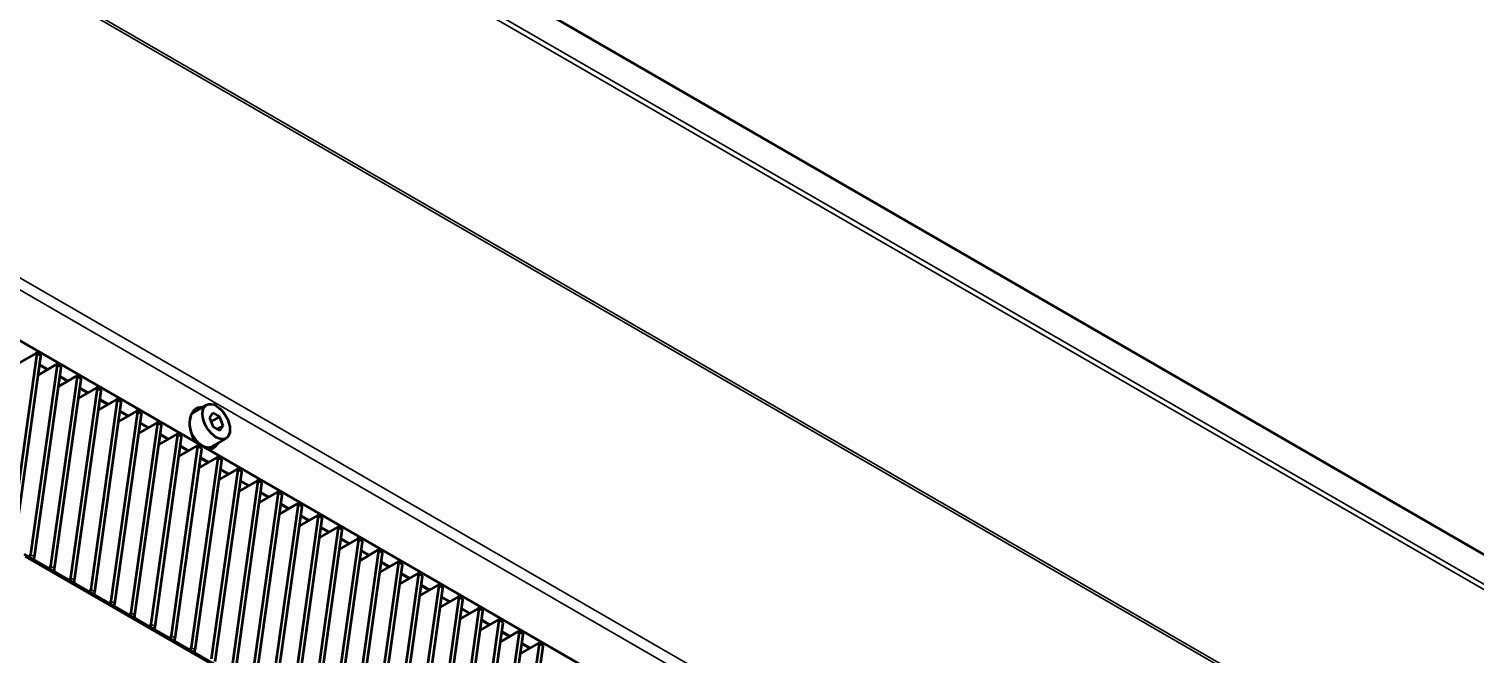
# Model space of a CAD drawing. Header units: millimetres. Extents: x 100 to 5488, y 100 to 4218.
# Drawn here: x 753.2 to 1007.7, y 1023.9 to 1133.9 of the extents above; entities that cross this region are included whole.
import ezdxf

# ---------------------------------------------------------------- set-up
doc = ezdxf.new("R2010")
doc.units = ezdxf.units.MM
doc.header["$LTSCALE"] = 20
doc.layers.add('Visible (ANSI)', color=7, linetype='Continuous', lineweight=50)
doc.layers.add('Visible Narrow (ANSI)', color=7, linetype='Continuous', lineweight=35)

msp = doc.modelspace()

# ---------------------------------------------------------------- linework, layer by layer
at = {"layer": 'Visible (ANSI)'}
for p, q in [((446.562, 1366.278), (1119.728, 977.626)), ((667.943, 1127.322), (782.711, 1061.06)), ((754.561, 1076.749), (749.887, 1043.437)), ((754.422, 1076.86), (751.263, 1075.036)), ((754.522, 1076.87), (755.229, 1076.461)), ((750.594, 1043.029), (755.268, 1076.34)), ((758.097, 1074.707), (753.422, 1041.396)), ((754.129, 1040.988), (758.804, 1074.299)), ((757.958, 1074.819), (754.799, 1072.995)), ((756.5, 1073.977), (755.054, 1074.812)), ((758.058, 1074.828), (758.765, 1074.42)), ((761.632, 1072.666), (756.958, 1039.355)), ((757.665, 1038.946), (762.34, 1072.258)), ((761.493, 1072.777), (758.335, 1070.954)), ((760.036, 1071.936), (758.59, 1072.771)), ((761.593, 1072.787), (762.3, 1072.379)), ((765.168, 1070.625), (760.493, 1037.313)), ((761.2, 1036.905), (765.875, 1070.217)), ((765.029, 1070.736), (761.87, 1068.912)), ((763.571, 1069.895), (762.125, 1070.729)), ((765.129, 1070.746), (765.836, 1070.338)), ((768.703, 1068.584), (764.029, 1035.272)), ((764.736, 1034.864), (769.411, 1068.175)), ((768.564, 1068.695), (765.406, 1066.871)), ((767.107, 1067.853), (765.661, 1068.688)), ((772.239, 1066.542), (767.564, 1033.231)), ((768.664, 1068.705), (769.371, 1068.297)), ((772.1, 1066.654), (768.941, 1064.83)), ((770.642, 1065.812), (769.196, 1066.647)), ((772.2, 1066.664), (772.907, 1066.255)), ((784.428, 1067.736), (781.953, 1066.307)), ((768.271, 1032.823), (772.946, 1066.134)), ((775.775, 1064.501), (771.1, 1031.19)), ((771.807, 1030.781), (776.482, 1064.093)), ((775.635, 1064.612), (772.477, 1062.789)), ((774.178, 1063.771), (772.732, 1064.606)), ((775.735, 1064.622), (776.442, 1064.214)), ((785.515, 1066.37), (784.903, 1065.499)), ((784.903, 1065.499), (785.515, 1063.92)), ((785.187, 1064.766), (786.74, 1065.663)), ((785.515, 1066.37), (786.74, 1065.663)), ((786.74, 1063.213), (785.515, 1063.92)), ((786.292, 1063.472), (787.353, 1064.084)), ((787.353, 1064.084), (786.74, 1065.663)), ((786.74, 1063.213), (787.353, 1064.084)), ((779.31, 1062.46), (774.635, 1029.148)), ((775.343, 1028.74), (780.017, 1062.052)), ((779.171, 1062.571), (776.012, 1060.748)), ((777.713, 1061.73), (776.267, 1062.564)), ((779.271, 1062.581), (779.978, 1062.173)), ((787.828, 1061.847), (785.353, 1060.418)), ((782.846, 1060.419), (778.171, 1027.107)), ((778.878, 1026.699), (783.553, 1060.01)), ((782.706, 1060.53), (779.548, 1058.706)), ((781.249, 1059.688), (779.803, 1060.523)), ((782.71, 1061.049), (784.595, 1059.961)), ((782.806, 1060.54), (783.513, 1060.132)), ((784.615, 1059.961), (899.384, 993.699)), ((786.381, 1058.377), (781.707, 1025.066)), ((782.414, 1024.658), (787.088, 1057.969)), ((786.242, 1058.489), (783.083, 1056.665)), ((784.784, 1057.647), (783.338, 1058.482)), ((789.917, 1056.336), (785.242, 1023.025)), ((786.342, 1058.499), (787.049, 1058.09)), ((789.777, 1056.447), (786.619, 1054.624)), ((788.32, 1055.606), (786.874, 1056.441)), ((789.877, 1056.457), (790.585, 1056.049)), ((785.949, 1022.616), (790.624, 1055.928)), ((793.452, 1054.295), (788.778, 1020.983)), ((789.485, 1020.575), (794.159, 1053.887)), ((793.313, 1054.406), (790.154, 1052.583)), ((791.855, 1053.565), (790.409, 1054.399)), ((793.413, 1054.416), (794.12, 1054.008)), ((796.988, 1052.254), (792.313, 1018.942)), ((793.02, 1018.534), (797.695, 1051.845)), ((796.848, 1052.365), (793.69, 1050.541)), ((795.391, 1051.523), (793.945, 1052.358)), ((796.948, 1052.375), (797.656, 1051.967)), ((800.523, 1050.212), (795.849, 1016.901)), ((796.556, 1016.493), (801.23, 1049.804)), ((800.384, 1050.324), (797.225, 1048.5)), ((798.926, 1049.482), (797.48, 1050.317)), ((800.484, 1050.334), (801.191, 1049.925)), ((804.059, 1048.171), (799.384, 1014.86)), ((800.091, 1014.452), (804.766, 1047.763)), ((803.92, 1048.282), (800.761, 1046.459)), ((802.462, 1047.441), (801.016, 1048.276)), ((807.594, 1046.13), (802.92, 1012.819)), ((804.02, 1048.292), (804.727, 1047.884)), ((807.455, 1046.241), (804.296, 1044.418)), ((805.997, 1045.4), (804.551, 1046.234)), ((807.555, 1046.251), (808.262, 1045.843)), ((803.627, 1012.41), (808.301, 1045.722)), ((811.13, 1044.089), (806.455, 1010.777)), ((807.162, 1010.369), (811.837, 1043.68)), ((810.991, 1044.2), (807.832, 1042.376)), ((809.533, 1043.358), (808.087, 1044.193)), ((811.091, 1044.21), (811.798, 1043.802)), ((837.648, 992.219), (752.295, 1041.498)), ((814.665, 1042.047), (809.991, 1008.736)), ((810.698, 1008.328), (815.373, 1041.639)), ((814.526, 1042.159), (811.368, 1040.335)), ((813.069, 1041.317), (811.623, 1042.152)), ((814.626, 1042.169), (815.333, 1041.76)), ((818.201, 1040.006), (813.526, 1006.695)), ((814.233, 1006.287), (818.908, 1039.598)), ((818.062, 1040.117), (814.903, 1038.294)), ((816.604, 1039.276), (815.158, 1040.111)), ((818.162, 1040.127), (818.869, 1039.719)), ((821.737, 1037.965), (817.062, 1004.654)), ((817.769, 1004.245), (822.444, 1037.557)), ((821.597, 1038.076), (818.439, 1036.253)), ((820.14, 1037.235), (818.694, 1038.07)), ((825.272, 1035.924), (820.597, 1002.612)), ((821.697, 1038.086), (822.404, 1037.678)), ((825.133, 1036.035), (821.974, 1034.211)), ((823.675, 1035.193), (822.229, 1036.028)), ((825.233, 1036.045), (825.94, 1035.637)), ((821.304, 1002.204), (825.979, 1035.516)), ((828.808, 1033.883), (824.133, 1000.571)), ((824.84, 1000.163), (829.515, 1033.474)), ((828.668, 1033.994), (825.51, 1032.17)), ((827.211, 1033.152), (825.765, 1033.987)), ((828.768, 1034.004), (829.475, 1033.595)), ((832.343, 1031.841), (827.668, 998.53)), ((828.376, 998.122), (833.05, 1031.433)), ((832.204, 1031.953), (829.045, 1030.129)), ((830.746, 1031.111), (829.3, 1031.946)), ((832.304, 1031.962), (833.011, 1031.554)), ((835.879, 1029.8), (831.204, 996.489)), ((831.911, 996.08), (836.586, 1029.392)), ((835.739, 1029.911), (832.581, 1028.088)), ((834.282, 1029.07), (832.836, 1029.905)), ((835.839, 1029.921), (836.546, 1029.513)), ((839.414, 1027.759), (834.74, 994.447)), ((835.447, 994.039), (840.121, 1027.351)), ((839.275, 1027.87), (836.116, 1026.046)), ((837.817, 1027.028), (836.371, 1027.863)), ((842.95, 1025.718), (838.275, 992.406)), ((839.375, 1027.88), (840.082, 1027.472)), ((842.81, 1025.829), (839.652, 1024.005)), ((841.353, 1024.987), (839.907, 1025.822)), ((842.91, 1025.839), (843.618, 1025.43)), ((838.982, 991.998), (843.657, 1025.309))]:
    msp.add_line(p, q, dxfattribs=at)
for centre, major_axis, ratio, start_param, end_param in [((754.422, 1076.697), (0.1, 0.173), 0.5773503, 5.3232542, 7.0685835), ((755.129, 1076.288), (0.1, 0.173), 0.5773503, 5.3232542, 6.2831853), ((757.958, 1074.655), (0.1, 0.173), 0.5773503, 5.3232542, 7.0685835), ((758.665, 1074.247), (0.1, 0.173), 0.5773503, 5.3232542, 6.2831853), ((761.493, 1072.614), (0.1, 0.173), 0.5773503, 5.3232542, 7.0685835), ((762.2, 1072.206), (0.1, 0.173), 0.5773503, 5.3232542, 6.2831853), ((765.029, 1070.573), (0.1, 0.173), 0.5773503, 5.3232542, 7.0685835), ((765.736, 1070.165), (0.1, 0.173), 0.5773503, 5.3232542, 6.2831853), ((768.564, 1068.532), (0.1, 0.173), 0.5773503, 5.3232542, 7.0685835), ((769.271, 1068.123), (0.1, 0.173), 0.5773503, 5.3232542, 6.2831853), ((772.1, 1066.49), (0.1, 0.173), 0.5773503, 5.3232542, 7.0685835), ((784.1, 1063.621), (-1.261, 3.569), 0.6665317, 5.9710489, 8.3955177), ((783.653, 1063.363), (-1.875, 3.248), 0.5773503, 5.847703, 6.0929978), ((772.807, 1066.082), (0.1, 0.173), 0.5773503, 5.3232542, 6.2831853), ((775.635, 1064.449), (0.1, 0.173), 0.5773503, 5.3232542, 7.0685835), ((776.342, 1064.041), (0.1, 0.173), 0.5773503, 5.3232542, 6.2831853), ((783.653, 1063.363), (-1.7, 2.944), 0.5773503, 0, 0.1313564), ((779.171, 1062.408), (0.1, 0.173), 0.5773503, 5.3232542, 7.0685835), ((779.878, 1062), (0.1, 0.173), 0.5773503, 5.3232542, 6.2831853), ((783.653, 1063.363), (1.7, -2.944), 0.5773503, 4.5215651, 6.2831853), ((783.653, 1063.363), (1.875, -3.248), 0.5773503, 5.1305791, 5.1341333), ((782.706, 1060.367), (0.1, 0.173), 0.5773503, 5.3232542, 7.0685835), ((783.413, 1059.958), (0.1, 0.173), 0.5773503, 5.3232542, 6.2831853), ((783.653, 1063.363), (1.875, -3.248), 0.5773503, 5.861441, 5.8649952), ((784.1, 1063.621), (-1.261, 3.569), 0.6665317, 2.8467484, 3.7004209), ((783.653, 1063.363), (1.875, -3.248), 0.5773503, 0.0284998, 0.4354824), ((786.242, 1058.325), (0.1, 0.173), 0.5773503, 5.3232542, 7.0685835), ((786.949, 1057.917), (0.1, 0.173), 0.5773503, 5.3232542, 6.2831853), ((789.777, 1056.284), (0.1, 0.173), 0.5773503, 5.3232542, 7.0685835), ((790.485, 1055.876), (0.1, 0.173), 0.5773503, 5.3232542, 6.2831853), ((793.313, 1054.243), (0.1, 0.173), 0.5773503, 5.3232542, 7.0685835), ((794.02, 1053.835), (0.1, 0.173), 0.5773503, 5.3232542, 6.2831853), ((796.848, 1052.202), (0.1, 0.173), 0.5773503, 5.3232542, 7.0685835), ((797.556, 1051.793), (0.1, 0.173), 0.5773503, 5.3232542, 6.2831853), ((800.384, 1050.16), (0.1, 0.173), 0.5773503, 5.3232542, 7.0685835), ((801.091, 1049.752), (0.1, 0.173), 0.5773503, 5.3232542, 6.2831853), ((803.92, 1048.119), (0.1, 0.173), 0.5773503, 5.3232542, 7.0685835), ((804.627, 1047.711), (0.1, 0.173), 0.5773503, 5.3232542, 6.2831853), ((807.455, 1046.078), (0.1, 0.173), 0.5773503, 5.3232542, 7.0685835), ((808.162, 1045.67), (0.1, 0.173), 0.5773503, 5.3232542, 6.2831853), ((810.991, 1044.037), (0.1, 0.173), 0.5773503, 5.3232542, 7.0685835), ((811.698, 1043.628), (0.1, 0.173), 0.5773503, 5.3232542, 6.2831853), ((748.548, 1039.574), (-3.5, -6.062), 0.5773503, 2.1009115, 2.1816616), ((749.255, 1039.166), (3.5, 6.062), 0.5773503, 5.2425042, 5.3232542), ((814.526, 1041.995), (0.1, 0.173), 0.5773503, 5.3232542, 7.0685835), ((815.233, 1041.587), (0.1, 0.173), 0.5773503, 5.3232542, 6.2831853), ((752.083, 1037.533), (-3.5, -6.062), 0.5773503, 2.1009115, 2.1816616), ((752.79, 1037.125), (3.5, 6.062), 0.5773503, 5.2425042, 5.3232542), ((818.062, 1039.954), (0.1, 0.173), 0.5773503, 5.3232542, 7.0685835), ((818.769, 1039.546), (0.1, 0.173), 0.5773503, 5.3232542, 6.2831853), ((755.619, 1035.492), (-3.5, -6.062), 0.5773503, 2.1009115, 2.1816616), ((756.326, 1035.083), (3.5, 6.062), 0.5773503, 5.2425042, 5.3232542), ((821.597, 1037.913), (0.1, 0.173), 0.5773503, 5.3232542, 7.0685835), ((822.304, 1037.505), (0.1, 0.173), 0.5773503, 5.3232542, 6.2831853), ((825.133, 1035.872), (0.1, 0.173), 0.5773503, 5.3232542, 7.0685835), ((759.154, 1033.45), (-3.5, -6.062), 0.5773503, 2.1009115, 2.1816616), ((759.861, 1033.042), (3.5, 6.062), 0.5773503, 5.2425042, 5.3232542), ((825.84, 1035.463), (0.1, 0.173), 0.5773503, 5.3232542, 6.2831853), ((828.668, 1033.83), (0.1, 0.173), 0.5773503, 5.3232542, 7.0685835), ((829.375, 1033.422), (0.1, 0.173), 0.5773503, 5.3232542, 6.2831853), ((762.69, 1031.409), (-3.5, -6.062), 0.5773503, 2.1009115, 2.1816616), ((763.397, 1031.001), (3.5, 6.062), 0.5773503, 5.2425042, 5.3232542), ((766.225, 1029.368), (-3.5, -6.062), 0.5773503, 2.1009115, 2.1816616), ((766.932, 1028.96), (3.5, 6.062), 0.5773503, 5.2425042, 5.3232542), ((832.204, 1031.789), (0.1, 0.173), 0.5773503, 5.3232542, 7.0685835), ((832.911, 1031.381), (0.1, 0.173), 0.5773503, 5.3232542, 6.2831853), ((769.761, 1027.327), (-3.5, -6.062), 0.5773503, 2.1009115, 2.1816616), ((770.468, 1026.918), (3.5, 6.062), 0.5773503, 5.2425042, 5.3232542), ((835.739, 1029.748), (0.1, 0.173), 0.5773503, 5.3232542, 7.0685835), ((836.446, 1029.34), (0.1, 0.173), 0.5773503, 5.3232542, 6.2831853), ((773.296, 1025.285), (-3.5, -6.062), 0.5773503, 2.1009115, 2.1816616), ((774.004, 1024.877), (3.5, 6.062), 0.5773503, 5.2425042, 5.3232542), ((839.275, 1027.707), (0.1, 0.173), 0.5773503, 5.3232542, 7.0685835), ((839.982, 1027.298), (0.1, 0.173), 0.5773503, 5.3232542, 6.2831853), ((842.81, 1025.665), (0.1, 0.173), 0.5773503, 5.3232542, 7.0685835), ((776.832, 1023.244), (-3.5, -6.062), 0.5773503, 2.1009115, 2.1816616), ((777.539, 1022.836), (3.5, 6.062), 0.5773503, 5.2425042, 5.3232542), ((843.518, 1025.257), (0.1, 0.173), 0.5773503, 5.3232542, 6.2831853)]:
    msp.add_ellipse(centre, major_axis=major_axis, ratio=ratio, start_param=start_param, end_param=end_param, dxfattribs=at)
msp.add_ellipse((786.128, 1064.791), major_axis=(-1.7, 2.944), ratio=0.5773503, dxfattribs=at)
at = {"layer": 'Visible Narrow (ANSI)'}
for p, q in [((1119.816, 977.506), (446.651, 1366.158)), ((448.566, 1359.893), (1121.731, 971.24)), ((1121.803, 970.258), (448.637, 1358.91)), ((1117.777, 932.277), (444.611, 1320.929)), ((444.624, 1321.438), (1117.789, 932.785)), ((448.324, 1265.139), (1121.489, 876.486)), ((1121.401, 874.415), (448.235, 1263.067)), ((755.268, 1076.34), (754.561, 1076.749)), ((756.359, 1073.895), (755.033, 1074.661)), ((758.804, 1074.299), (758.097, 1074.707)), ((759.894, 1071.854), (758.568, 1072.62)), ((762.34, 1072.258), (761.632, 1072.666)), ((763.43, 1069.813), (762.104, 1070.578)), ((765.875, 1070.217), (765.168, 1070.625)), ((766.965, 1067.772), (765.639, 1068.537)), ((769.411, 1068.175), (768.703, 1068.584)), ((770.501, 1065.73), (769.175, 1066.496)), ((772.946, 1066.134), (772.239, 1066.542)), ((774.036, 1063.689), (772.71, 1064.455)), ((776.482, 1064.093), (775.775, 1064.501)), ((777.572, 1061.648), (776.246, 1062.413)), ((780.017, 1062.052), (779.31, 1062.46)), ((781.107, 1059.607), (779.782, 1060.372)), ((783.553, 1060.01), (782.846, 1060.419)), ((784.643, 1057.565), (783.317, 1058.331)), ((787.088, 1057.969), (786.381, 1058.377)), ((788.178, 1055.524), (786.853, 1056.29)), ((790.624, 1055.928), (789.917, 1056.336)), ((791.714, 1053.483), (790.388, 1054.248)), ((794.159, 1053.887), (793.452, 1054.295)), ((795.249, 1051.442), (793.924, 1052.207)), ((797.695, 1051.845), (796.988, 1052.254)), ((798.785, 1049.4), (797.459, 1050.166)), ((801.23, 1049.804), (800.523, 1050.212)), ((802.321, 1047.359), (800.995, 1048.125)), ((804.766, 1047.763), (804.059, 1048.171)), ((805.856, 1045.318), (804.53, 1046.083)), ((808.301, 1045.722), (807.594, 1046.13)), ((809.392, 1043.277), (808.066, 1044.042)), ((811.837, 1043.68), (811.13, 1044.089)), ((837.852, 991.763), (752.504, 1041.039)), ((753.422, 1041.396), (754.129, 1040.988)), ((812.927, 1041.236), (811.601, 1042.001)), ((815.373, 1041.639), (814.665, 1042.047)), ((756.958, 1039.355), (757.665, 1038.946)), ((816.463, 1039.194), (815.137, 1039.96)), ((818.908, 1039.598), (818.201, 1040.006)), ((760.493, 1037.313), (761.2, 1036.905)), ((819.998, 1037.153), (818.672, 1037.918)), ((822.444, 1037.557), (821.737, 1037.965)), ((823.534, 1035.112), (822.208, 1035.877)), ((825.979, 1035.516), (825.272, 1035.924)), ((764.029, 1035.272), (764.736, 1034.864)), ((827.069, 1033.071), (825.743, 1033.836)), ((829.515, 1033.474), (828.808, 1033.883)), ((767.564, 1033.231), (768.271, 1032.823)), ((771.1, 1031.19), (771.807, 1030.781)), ((830.605, 1031.029), (829.279, 1031.795)), ((833.05, 1031.433), (832.343, 1031.841)), ((774.635, 1029.148), (775.343, 1028.74)), ((834.14, 1028.988), (832.815, 1029.754)), ((836.586, 1029.392), (835.879, 1029.8)), ((778.171, 1027.107), (778.878, 1026.699)), ((837.676, 1026.947), (836.35, 1027.712)), ((840.121, 1027.351), (839.414, 1027.759)), ((843.657, 1025.309), (842.95, 1025.718)), ((781.707, 1025.066), (782.414, 1024.658)), ((841.211, 1024.906), (839.886, 1025.671))]:
    msp.add_line(p, q, dxfattribs=at)

doc.saveas('drawing.dxf')
